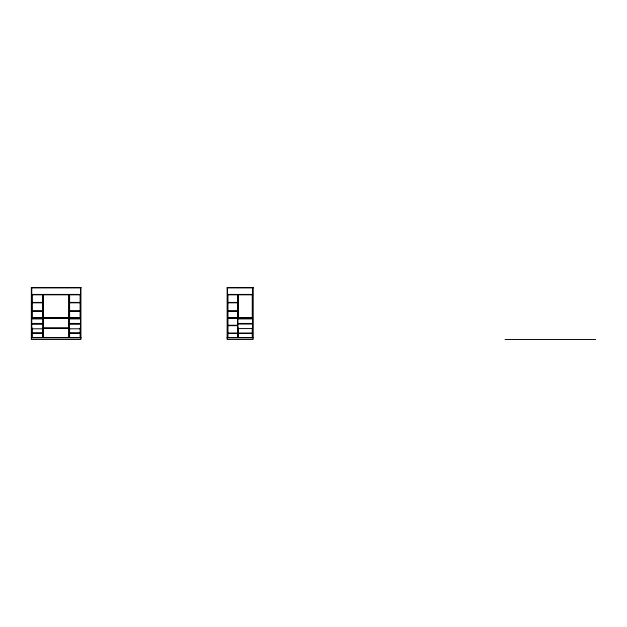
<?xml version="1.0" encoding="UTF-8"?>
<svg xmlns="http://www.w3.org/2000/svg" width="627" height="627" viewBox="0 0 627 627"><rect width="100%" height="100%" fill="white"/><g stroke="black" fill="none" stroke-linecap="round" stroke-linejoin="round"><path stroke-width="0.94" d="M31.35 287.918L80.93 287.918M227.139 287.918L253.073 287.918M31.758 294.416L80.522 294.416M227.546 294.416L252.665 294.416M31.758 294.823L80.522 294.823M227.546 294.823L252.665 294.823M32.165 302.41L42.675 302.41M69.605 302.41L80.115 302.41M227.954 302.41L237.531 302.41M32.165 302.817L42.675 302.817M69.605 302.817L80.115 302.817M227.954 302.817L237.531 302.817M32.165 310.835L42.675 310.835M69.605 310.835L80.115 310.835M227.954 310.835L237.531 310.835M32.165 311.243L42.675 311.243M69.605 311.243L80.115 311.243M227.954 311.243L237.531 311.243M31.758 317.474L80.522 317.474M227.546 317.474L252.665 317.474M31.758 317.881L80.522 317.881M227.546 317.881L252.665 317.881M31.758 318.289L80.522 318.289M227.546 318.289L252.665 318.289M31.758 318.9L42.989 318.9L42.989 323.43L31.758 323.43M69.197 318.9L80.436 318.9M237.939 318.9L252.571 318.9L252.571 323.43L237.939 323.43M69.197 323.43L80.436 323.43M237.939 324.041L252.571 324.041L252.571 328.572L237.939 328.572M31.758 324.269L42.989 324.269L42.989 328.799L31.758 328.799M69.197 324.269L80.436 324.269M227.954 325.264L237.531 325.264M227.954 325.672L237.531 325.672M43.49 327.897L68.79 327.897M43.49 328.305L68.79 328.305M69.197 328.799L80.436 328.799M32.165 332.874L42.675 332.874M69.605 332.874L80.115 332.874M227.954 333.039L237.531 333.039M238.354 333.039L252.258 333.039M32.165 333.282L42.675 333.282M69.605 333.282L80.115 333.282M227.954 333.446L237.531 333.446M238.354 333.446L252.258 333.446M31.35 337.498L80.93 337.498M227.139 337.498L253.073 337.498M31.35 337.906L80.93 337.906M227.139 337.906L253.073 337.906M505.048 339.489L595.65 339.489M252.665 287.918L252.665 337.498M252.258 294.823L252.258 317.474M252.258 327.897L252.258 337.498M238.354 294.823L238.354 317.474M238.354 327.897L238.354 337.498M237.939 294.416L237.939 337.498M237.531 294.823L237.531 317.474M237.531 318.289L237.531 337.498M227.954 294.823L227.954 317.474M227.954 318.289L227.954 337.498M227.546 287.918L227.546 337.498M80.522 287.918L80.522 337.498M80.115 294.823L80.115 317.474M80.115 327.897L80.115 337.498M69.605 294.823L69.605 317.474M69.605 327.897L69.605 337.498M69.197 294.416L69.197 337.498M68.79 294.823L68.79 317.474M68.79 318.289L68.79 337.498M43.49 294.823L43.49 317.474M43.49 318.289L43.49 337.498M43.083 294.416L43.083 337.498M42.675 294.823L42.675 317.474M42.675 327.897L42.675 337.498M32.165 294.823L32.165 317.474M32.165 327.897L32.165 337.498M31.758 287.918L31.758 337.498M80.93 287.511L31.35 287.511L31.35 339.489L80.93 339.489L80.93 287.511M253.073 287.511L227.139 287.511L227.139 339.489L253.073 339.489L253.073 287.511"/></g></svg>
